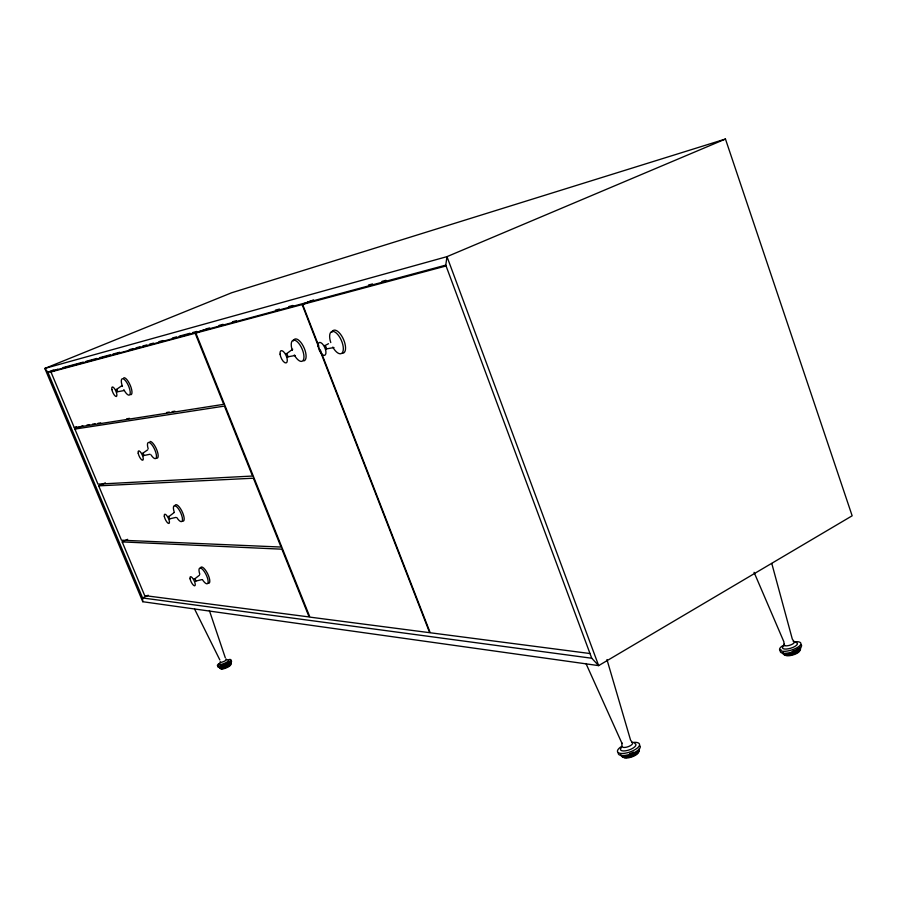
<?xml version="1.0" encoding="UTF-8"?>
<svg xmlns="http://www.w3.org/2000/svg" width="897" height="897" viewBox="0 0 897 897"><rect width="100%" height="100%" fill="white"/><g stroke="black" fill="none" stroke-linecap="round" stroke-linejoin="round"><path stroke-width="1.35" d="M142.769 601.719L142.589 597.963L47.877 372.233L44.85 368.432L446.986 256.643L598.658 665.619L591.751 658.241L445.764 265.131L446.986 256.643L725.46 139.035L852.15 515.797L598.658 665.619L142.769 601.719L44.85 368.432L231.628 292.77L725.46 139.035M142.309 453.187C143.61 452.29 144.742 457.537 142.959 455.261M147.713 449.812L143.419 452.806M199.403 575.235L195.277 578.453M169.858 519.206L168.636 516.246M174.063 512.647L169.522 516.078M292.725 349.202L287.029 353.362M121.779 385.732L117.092 389.029M194.178 578.812C195.154 578.217 196.645 581.951 195.221 581.334M325.521 345.289L328.481 343.708M148.207 595.227L142.589 597.963L591.751 658.241M122.183 541.9L281.893 549.188L309.106 616.945L144.697 595.586L122.183 541.9L127.677 539.332M98.692 485.849L253.391 478.213L281.03 547.047L121.476 540.207L98.692 485.849L105.364 482.855M57.789 369.149L50.938 371.941L74.305 427.678L76.559 426.725M74.888 429.08L224.429 406.094L252.517 476.038L97.964 484.133L74.888 429.08L82.782 425.705M302.143 304.565L429.663 632.688L309.925 617.125L195.871 333.067L302.143 304.565L310.609 301.022M318.827 346.13L302.625 304.442L313.524 299.878M50.938 371.941L195.165 333.258L204.381 329.547M53.809 369.822L47.877 372.233L445.764 265.131M196.308 580.964L201.668 579.641M170.576 518.623L176.025 517.39M144.484 455.396L150.012 454.252M326.889 348.832L333.976 347.531M288.352 356.737L295.18 355.492M118.18 391.641L123.786 390.61M62.992 367.591L83.264 362.108M85.966 361.379L96.775 358.452M99.477 357.724L110.286 354.808M112.988 354.068L119.75 352.252M129.213 349.695L133.261 348.597M135.974 347.868L140.022 346.769M142.724 346.04L146.783 344.941M149.485 344.213L153.544 343.114M158.948 341.656L162.996 340.557M172.459 338.001L176.518 336.902M179.221 336.173L190.029 333.258M192.732 332.529L196.791 331.43M205.604 329.042L209.629 327.954M219.025 325.42L223.061 324.333M232.458 321.788L236.483 320.7M275.424 310.171L279.46 309.084M288.856 306.55L292.882 305.462M368.51 285.022L372.535 283.934M381.92 281.4L385.945 280.312M302.625 304.442L446.033 265.972M86.908 425.066L89.655 424.629M92.402 424.191L95.149 423.765M97.908 423.328L100.655 422.891M126.769 418.787L129.516 418.35M166.629 412.508L169.376 412.071M172.134 411.633L174.881 411.207M74.305 427.678L223.712 404.323L195.165 333.258M590.181 653.554L430.212 632.766L320.352 350.032M117.081 392.056C118.808 392.404 115.948 387.459 116.027 390.016M632.598 742.895L630.569 740.115L606.955 659.564M794.17 641.736L792.309 639.09L771.79 563.484M194.559 608.985L219.832 659.934M585.965 663.5L622.069 743.557L621.789 742.907L622.047 746.237A5.584 2.063 -19.2 0 0 628.73 746.483A5.584 2.063 -19.2 0 0 631.802 742.29M754.063 572.32L783.888 641.803L784.056 644.988M209.393 610.532L225.293 657.759M229.632 663.455A5.931 1.402 -23 0 1 229.924 665.282A5.931 1.402 -23 0 1 223.028 668.433A5.931 1.402 -23 0 1 220.37 667.682M230.495 662.849A5.931 1.402 -23 0 1 225.326 666.897A5.931 1.402 -23 0 1 220.079 666.998M638.473 751.305A8.174 3.072 -19.1 0 1 631.23 757.169A8.174 3.072 -19.1 0 1 623.023 756.171M229.598 662.603A6.301 1.48 -23 0 1 229.912 664.542A6.301 1.48 -23 0 1 222.579 667.895A6.301 1.48 -23 0 1 219.754 667.099M230.282 661.369A6.301 1.48 -23 0 1 228.197 663.993A6.301 1.48 -23 0 1 221.335 666.729M800.382 647.23A9.452 3.218 -16.8 0 1 792.982 653.364A9.452 3.218 -16.8 0 1 782.509 652.971M798.532 648.262A9.452 3.207 -16.9 0 1 796.85 649.417M795.841 649.966A9.452 3.207 -16.9 0 1 792.275 651.401M639.314 748.67A9.867 3.7 -19.1 0 1 630.557 755.745A9.867 3.7 -19.1 0 1 620.657 754.556M633.574 752.135A9.867 3.678 -19.1 0 1 629.772 753.671M230.417 664.475A5.214 1.233 -23 0 1 226.874 667.615A5.214 1.233 -23 0 1 221.054 668.758M639.157 749.937A9.284 3.487 -19.1 0 1 630.916 756.597A9.284 3.487 -19.1 0 1 621.599 755.476M636.948 752.28A9.284 3.476 -19.1 0 1 635.132 753.514M634.078 754.085A9.284 3.476 -19.1 0 1 630.513 755.521M629.279 755.879A9.284 3.476 -19.1 0 1 626.857 756.362M623.763 756.429A9.284 3.476 -19.1 0 1 621.767 755.745M799.72 650.852A7.826 2.68 -16.8 0 1 791.849 655.27A7.826 2.68 -16.8 0 1 784.752 654.496M799.866 647.421A8.903 3.027 -16.8 0 1 792.881 653.195M791.692 653.543A8.903 3.027 -16.8 0 1 789.315 654.059M783.933 653.857A8.903 3.027 -16.8 0 1 783.047 652.825M800.225 648.441A8.903 3.039 -16.8 0 1 793.251 654.216A8.903 3.039 -16.8 0 1 783.395 653.835M225.82 659.183A3.566 0.83 -23 0 1 225.988 660.27A3.566 0.83 -23 0 1 221.851 662.165A3.566 0.83 -23 0 1 220.247 661.728M227.535 659.923A5.191 1.211 -23 0 1 227.333 661.818A5.191 1.211 -23 0 1 220.662 664.475A5.191 1.211 -23 0 1 220.415 662.76M229.262 659.474A7.411 1.738 -23 0 1 228.993 662.188A7.411 1.738 -23 0 1 219.462 665.989A7.411 1.738 -23 0 1 219.103 663.522M231.247 660.898A7.411 1.738 -23 0 1 224.788 665.944A7.411 1.738 -23 0 1 218.229 666.079M632.419 742.514A11.616 4.317 -19.1 0 1 638.014 747.436A11.616 4.317 -19.1 0 1 621.262 753.469A11.616 4.317 -19.1 0 1 621.565 746.427M634.672 743.422A8.129 3.016 -19.1 0 1 633.495 747.818A8.129 3.016 -19.1 0 1 623.538 750.968A8.129 3.016 -19.1 0 1 621.307 747.649M199.829 574.271A8.69 2.826 64 0 1 202.105 568.967A8.69 2.826 64 0 1 208.149 581.536A8.69 2.826 64 0 1 202.386 579.585M200.48 567.958A8.992 2.938 64 0 1 207.442 573.34A8.992 2.938 64 0 1 208.418 583.33M640.189 746.012A11.605 4.328 -19.1 0 1 629.885 754.332A11.605 4.328 -19.1 0 1 618.235 752.953M795.785 642.431A7.793 2.635 -16.9 0 1 794.843 646.468A7.793 2.635 -16.9 0 1 784.438 649.024A7.793 2.635 -16.9 0 1 784.696 645.156M795.112 641.725A11.123 3.767 -16.9 0 1 799.193 646.266A11.123 3.767 -16.9 0 1 783.451 651.334A11.123 3.767 -16.9 0 1 782.733 645.705M793.206 641.299A5.348 1.794 -16.9 0 1 793.06 643.743A5.348 1.794 -16.9 0 1 786.512 645.851A5.348 1.794 -16.9 0 1 784.415 644.136M801.256 644.708A11.123 3.779 -16.9 0 1 790.313 652.545A11.123 3.779 -16.9 0 1 780.973 649.663M174.298 512.299A8.757 2.87 64.7 0 1 176.395 506.491A8.757 2.87 64.7 0 1 182.483 519.15A8.757 2.87 64.7 0 1 176.877 517.659M174.893 505.796A9.06 2.971 64.7 0 1 181.732 510.797A9.06 2.971 64.7 0 1 182.865 521.235M148.173 448.747A8.835 2.904 65.5 0 1 150.573 443.342A8.835 2.904 65.5 0 1 156.47 456.068A8.835 2.904 65.5 0 1 151.01 454.857M150.034 441.447A9.138 3.005 65.5 0 1 156.65 449.532A9.138 3.005 65.5 0 1 156.953 458.255M330.769 342.564A12.009 5.337 66.5 0 1 335.153 332.182A12.009 5.337 66.5 0 1 343.215 350.402A12.009 5.337 66.5 0 1 332.776 347.094M331.845 332.339A12.412 5.539 66.6 0 1 342.643 337.608A12.412 5.539 66.6 0 1 342.889 353.261M292.299 350.424A11.437 4.844 66.5 0 1 296.29 340.972A11.437 4.844 66.5 0 1 303.87 358.295A11.437 4.844 66.5 0 1 294.306 355.01M293.285 340.983A11.829 5.023 66.5 0 1 303.231 346.074A11.829 5.023 66.5 0 1 303.78 360.919M122.441 386.472A8.925 2.938 66.3 0 1 124.279 379.453A8.925 2.938 66.3 0 1 130.244 393.065A8.925 2.938 66.3 0 1 123.82 389.634M123.82 377.727A9.239 3.039 66.3 0 1 130.379 385.609A9.239 3.039 66.3 0 1 130.827 394.77M324.344 345.457A2.22 0.975 66.5 0 1 326.127 347.318A2.22 0.975 66.5 0 1 325.959 349.583M285.56 353.878A2.119 0.886 66.5 0 1 287.32 354.808A2.119 0.886 66.5 0 1 287.444 357.455M190.086 578.812A5.034 1.603 64 0 0 194.514 585.831A5.034 1.603 64 0 0 193.292 579.148A5.034 1.603 64 0 0 190.086 578.812M164.342 516.504A5.068 1.626 64.7 0 0 168.759 523.478A5.068 1.626 64.7 0 0 167.436 516.549A5.068 1.626 64.7 0 0 164.342 516.504M138.228 453.321A5.113 1.648 65.5 0 0 142.634 460.239A5.113 1.648 65.5 0 0 141.221 453.063A5.113 1.648 65.5 0 0 138.228 453.321M318.155 346.164A6.963 3.039 66.5 0 0 324.523 355.347A6.963 3.039 66.5 0 0 323.402 345.121A6.963 3.039 66.5 0 0 318.155 346.164M280.077 354.192A6.627 2.747 66.5 0 0 286.065 362.937A6.627 2.747 66.5 0 0 284.842 353.25A6.627 2.747 66.5 0 0 280.077 354.192M111.901 389.623A5.169 1.659 66.3 0 0 116.296 396.496A5.169 1.659 66.3 0 0 114.782 389.051A5.169 1.659 66.3 0 0 111.901 389.623"/></g></svg>
